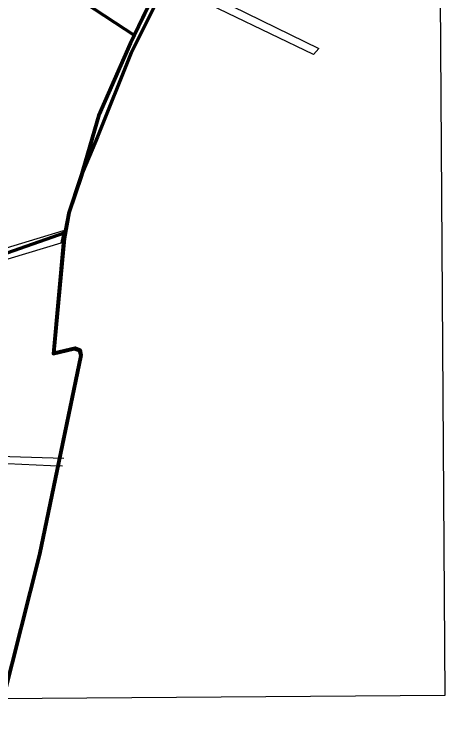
# Model space of a CAD drawing. Header units: millimetres. Extents: x 1378883 to 1389513, y 5662980 to 5673292.
# Drawn here: x 1387698 to 1388979, y 5663192 to 5665288 of the extents above; entities that cross this region are included whole.
import ezdxf

# ---------------------------------------------------------------- set-up
doc = ezdxf.new("R2010")
doc.units = ezdxf.units.MM
doc.layers.add('_5Інше', color=252, linetype='Continuous', lineweight=25)
for name, color, linetype in [('вулиці', 7, 'Continuous'), ('ВулНазва', 7, 'Continuous'), ('КартаСкан', 252, 'Continuous'), ('межа по генплану', 7, 'Continuous'), ('район', 6, 'Continuous')]:
    doc.layers.add(name, color=color, linetype=linetype)
picture_1 = doc.add_image_def('image1.tif', size_in_pixel=(29607, 29619))

# ---------------------------------------------------------------- blocks, each defined once
blk = doc.blocks.new('ЛвЗд')
at = {"layer": '_5Інше', "color": 204, "linetype": 'Continuous'}
for points in [[(51010.436, 23252.939), (51651.726, 22933.344)], [(51635.533, 22915.415), (50998.311, 23227.748)], [(51651.726, 22933.344), (51635.533, 22915.415)]]:
    blk.add_lwpolyline(points, dxfattribs=at)

msp = doc.modelspace()

# ---------------------------------------------------------------- linework, layer by layer
at = {"layer": 'вулиці', "color": 7}
msp.add_lwpolyline([(1387583.1, 5664530.7), (1387573.6, 5664562.3), (1387844.7, 5664643.9), (1387838.3, 5664613.7), (1387836.9, 5664607.1), (1387583.1, 5664530.7)], close=True, dxfattribs=at)
at = {"layer": 'вулиці', "color": 7, "lineweight": -2}
for points in [[(1387846, 5663966.6), (1387555.3, 5663975.1), (1387484.1, 5663973.8), (1387470.4, 5663976.8), (1387351.4, 5664043.2), (1387283.3, 5664082), (1387219.9, 5664112.6), (1387157.3, 5664140.6), (1387116.1, 5664157.8), (1387108.6, 5664161.6)], [(1387634.9, 5663953.4), (1387806.3, 5663946.1), (1387842.1, 5663944.3)]]:
    msp.add_lwpolyline(points, dxfattribs=at)
at = {"layer": 'межа по генплану', "color": 5, "lineweight": 70}
msp.add_lwpolyline([(1388106.1, 5665331), (1388041.9, 5665198.3), (1387948.8, 5664986.3), (1387895.9, 5664803), (1387859.7, 5664694.9), (1387845.4, 5664617.3), (1387813.9, 5664277.5), (1387877, 5664292.7), (1387891.8, 5664287.1), (1387895.4, 5664271.2), (1387772.5, 5663680.1), (1387662.7, 5663244.2)], dxfattribs=at)
msp.add_lwpolyline([(1388106.1, 5665331), (1388041.9, 5665198.3), (1387948.8, 5664986.3), (1387895.9, 5664803), (1387859.7, 5664694.9), (1387845.4, 5664617.3), (1387813.9, 5664277.5), (1387877, 5664292.7), (1387891.8, 5664287.1), (1387895.4, 5664271.2), (1387772.5, 5663680.1), (1387662.7, 5663244.2)], dxfattribs=at)
at = {"layer": 'межа по генплану', "color": 3, "lineweight": 70}
for points in [[(1388106.1, 5665331), (1388041.9, 5665198.3), (1387948.8, 5664986.3), (1387895.9, 5664803), (1387859.7, 5664694.9), (1387845.4, 5664617.3), (1387813.9, 5664277.5), (1387877, 5664292.7), (1387891.8, 5664287.1), (1387895.4, 5664271.2), (1387772.5, 5663680.1), (1387662.7, 5663244.2)], [(1388106.1, 5665331), (1388041.9, 5665198.3), (1387948.8, 5664986.3), (1387895.9, 5664803), (1387859.7, 5664694.9), (1387845.4, 5664617.3), (1387813.9, 5664277.5), (1387877, 5664292.7), (1387891.8, 5664287.1), (1387895.4, 5664271.2), (1387772.5, 5663680.1), (1387662.7, 5663244.2)], [(1388119.2, 5665318), (1388045.9, 5665172.9), (1387945.8, 5664922.9), (1387895.9, 5664803), (1387859.7, 5664694.9), (1387845.4, 5664617.3), (1387813.9, 5664277.5), (1387877, 5664292.7), (1387891.8, 5664287.1), (1387895.4, 5664271.2), (1387772.5, 5663680.1), (1387662.7, 5663244.2)]]:
    msp.add_lwpolyline(points, dxfattribs=at)
at = {"layer": 'межа по генплану', "color": 2, "lineweight": 70}
msp.add_lwpolyline([(1388106.1, 5665331), (1388041.9, 5665198.3), (1387948.8, 5664986.3), (1387895.9, 5664803), (1387859.7, 5664694.9), (1387845.4, 5664617.3), (1387813.9, 5664277.5), (1387877, 5664292.7), (1387891.8, 5664287.1), (1387895.4, 5664271.2), (1387772.5, 5663680.1), (1387662.7, 5663244.2)], dxfattribs=at)
at = {"layer": 'межа по генплану', "color": 1, "lineweight": 70}
msp.add_lwpolyline([(1388108.5, 5665333.8), (1388044.3, 5665201.1), (1387951.2, 5664989.1), (1387898.3, 5664805.8), (1387862.1, 5664697.7), (1387847.8, 5664620.1), (1387816.3, 5664280.3), (1387879.4, 5664295.5), (1387894.2, 5664289.9), (1387897.8, 5664274), (1387774.9, 5663682.9), (1387665.1, 5663247)], dxfattribs=at)
at = {"layer": 'район', "color": 6, "lineweight": 100}
msp.add_lwpolyline([(1387849, 5664636.9), (1387291.3, 5664441.8), (1387174.1, 5664407.7), (1387119.6, 5664401.5), (1386937.3, 5664396.3), (1386772.7, 5664410.9), (1386703.5, 5664425.1), (1386599.7, 5664455.1), (1386479.6, 5664509.2), (1386411.5, 5664547.3), (1386497.3, 5664703), (1386563.7, 5664755.7), (1386633.9, 5664938.5), (1386675.5, 5665055.6), (1386711, 5665146.9), (1386949.4, 5665078.3), (1387047.7, 5665619.9), (1387780.2, 5665381.6), (1387908.6, 5665320.7), (1388054.9, 5665225.2)], dxfattribs=at)

# ---------------------------------------------------------------- block references
at = {"layer": 'ВулНазва', "color": 7, "lineweight": 9, "rotation": 0.3369352804470327}
msp.add_blockref('ЛвЗд', (1337088, 5641948.4), dxfattribs=at)

# ---------------------------------------------------------------- pictures from other files: only their frames are drawn
at = {"layer": 'КартаСкан'}
image = msp.add_image(picture_1, insert=(1378952, 5663192.3), size_in_units=(10026.9, 10031), rotation=0.39543, dxfattribs=at)
image.dxf.flags = 15

doc.saveas('drawing.dxf')
